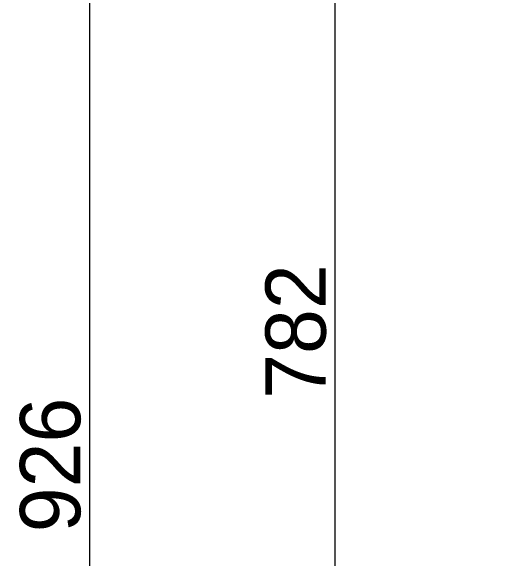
# Model space of a CAD drawing. Extents: x 16296660632 to 16296678186, y -37409619871 to -37409616409.
# Drawn here: x 16296676695.3 to 16296676857, y -37409617324.4 to -37409617143 of the extents above; entities that cross this region are included whole.
import ezdxf

# ---------------------------------------------------------------- set-up
doc = ezdxf.new("R2010")
doc.units = 0
doc.header["$LTSCALE"] = 10
doc.header["$MEASUREMENT"] = 0
doc.header["$PDMODE"] = 3
doc.header["$PDSIZE"] = -10
doc.layers.get('0').update_dxf_attribs({"linetype": 'CONTINUOUS'})
doc.layers.get('DEFPOINTS').update_dxf_attribs({"linetype": 'CONTINUOUS'})
doc.styles.add('Daelim Dimension', font='')
doc.styles.get('Daelim Dimension').set_extended_font_data('나눔고딕')
doc.dimstyles.new('DEFAULT', dxfattribs={"dimscale": 2, "dimtxt": 2, "dimasz": 2, "dimexe": 0, "dimexo": 2, "dimgap": 1, "dimtad": 1, "dimdec": 1, "dimzin": 9, "dimdsep": 46, "dimtxsty": 'Daelim Dimension', "dimcen": 0.5, "dimclrd": 252, "dimclre": 252, "dimclrt": 3, "dimadec": 1, "dimazin": 0, "dimtfac": 1, "dimtdec": 1, "dimtix": 1, "dimtmove": 0, "dimatfit": 3, "dimfxl": 1, "dimtolj": 1, "dimtzin": 1, "dimlwd": 9, "dimlwe": 9, "dimarcsym": 0})

# ---------------------------------------------------------------- blocks, each defined once
blk = doc.blocks.new('*D0')
at = {"color": 5, "lineweight": 9, "ltscale": 0.5, "transparency": 16777216}
for p, q in [((16296676852.0445, -37409616858.305267), (16296676800.668921, -37409616858.305267)), ((16296676802.668921, -37409616866.305267), (16296676802.668921, -37409617632.244186)), ((16296676852.0445, -37409617640.244186), (16296676800.668921, -37409617640.244186))]:
    blk.add_line(p, q, dxfattribs=at)
at = {"color": 5, "ltscale": 0.5, "transparency": 16777216}
for points in [[(16296676801.335581, -37409616866.305267), (16296676804.002251, -37409616866.305267), (16296676802.668921, -37409616858.305267)], [(16296676801.335581, -37409617632.244186), (16296676804.002251, -37409617632.244186), (16296676802.668921, -37409617640.244186)]]:
    blk.add_solid(points, dxfattribs=at)
at = {"layer": 'DEFPOINTS', "color": 0, "ltscale": 0.5, "transparency": 16777216}
for p in [(16296676856.0445, -37409616858.305267), (16296676802.668921, -37409617640.244186), (16296676856.0445, -37409617640.244186)]:
    blk.add_point(p, dxfattribs=at)
at = {"color": 7, "ltscale": 0.5, "transparency": 16777216, "insert": (16296676789.78194, -37409617249.274727), "char_height": 20, "attachment_point": 5, "rotation": 90, "style": 'Daelim Dimension'}
blk.add_mtext('\\A1;782', dxfattribs=at)
blk = doc.blocks.new('*D8')
at = {"color": 5, "lineweight": 9, "ltscale": 0.5, "transparency": 16777216}
for p, q in [((16296676891.1945, -37409616830.705269), (16296676719.35803, -37409616830.705269)), ((16296676721.35803, -37409616838.705269), (16296676721.35803, -37409617748.305267)), ((16296676843.02615, -37409617756.305267), (16296676719.35803, -37409617756.305267))]:
    blk.add_line(p, q, dxfattribs=at)
at = {"color": 5, "ltscale": 0.5, "transparency": 16777216}
for points in [[(16296676720.0247, -37409616838.705269), (16296676722.69137, -37409616838.705269), (16296676721.35803, -37409616830.705269)], [(16296676720.0247, -37409617748.305267), (16296676722.69137, -37409617748.305267), (16296676721.35803, -37409617756.305267)]]:
    blk.add_solid(points, dxfattribs=at)
at = {"layer": 'DEFPOINTS', "color": 0, "ltscale": 0.5, "transparency": 16777216}
for p in [(16296676895.1945, -37409616830.705269), (16296676721.35803, -37409617756.305267), (16296676847.02615, -37409617756.305267)]:
    blk.add_point(p, dxfattribs=at)
at = {"color": 7, "ltscale": 0.5, "transparency": 16777216, "insert": (16296676708.47106, -37409617293.505272), "char_height": 20, "attachment_point": 5, "rotation": 90, "style": 'Daelim Dimension'}
blk.add_mtext('\\A1;926', dxfattribs=at)

msp = doc.modelspace()

# ---------------------------------------------------------------- dimensions: what is measured, and where the dimension line sits
at = {"ltscale": 0.5}
dim = msp.add_linear_dim(base=(16296676721.35803, -37409617756.305267), p1=(16296676895.1945, -37409616830.705269), p2=(16296676847.02615, -37409617756.305267), angle=90, dimstyle='DEFAULT', override={"dimtxt": 10, "dimasz": 4, "dimexe": 1, "dimdec": 0, "dimclrd": 5, "dimclre": 5, "dimclrt": 7}, dxfattribs=at)
dim.commit()
dim.dimension.update_dxf_attribs({"geometry": '*D8', "text_midpoint": (16296676721.35804, -37409617293.505272), "dimtype": 160})
dim = msp.add_linear_dim(base=(16296676802.668921, -37409617640.244186), p1=(16296676856.0445, -37409616858.305267), p2=(16296676856.0445, -37409617640.244186), angle=90, dimstyle='DEFAULT', override={"dimtxt": 10, "dimasz": 4, "dimexe": 1, "dimdec": 0, "dimclrd": 5, "dimclre": 5, "dimclrt": 7}, dxfattribs=at)
dim.commit()
dim.dimension.update_dxf_attribs({"geometry": '*D0', "text_midpoint": (16296676789.78194, -37409617249.274727)})

doc.saveas('drawing.dxf')
